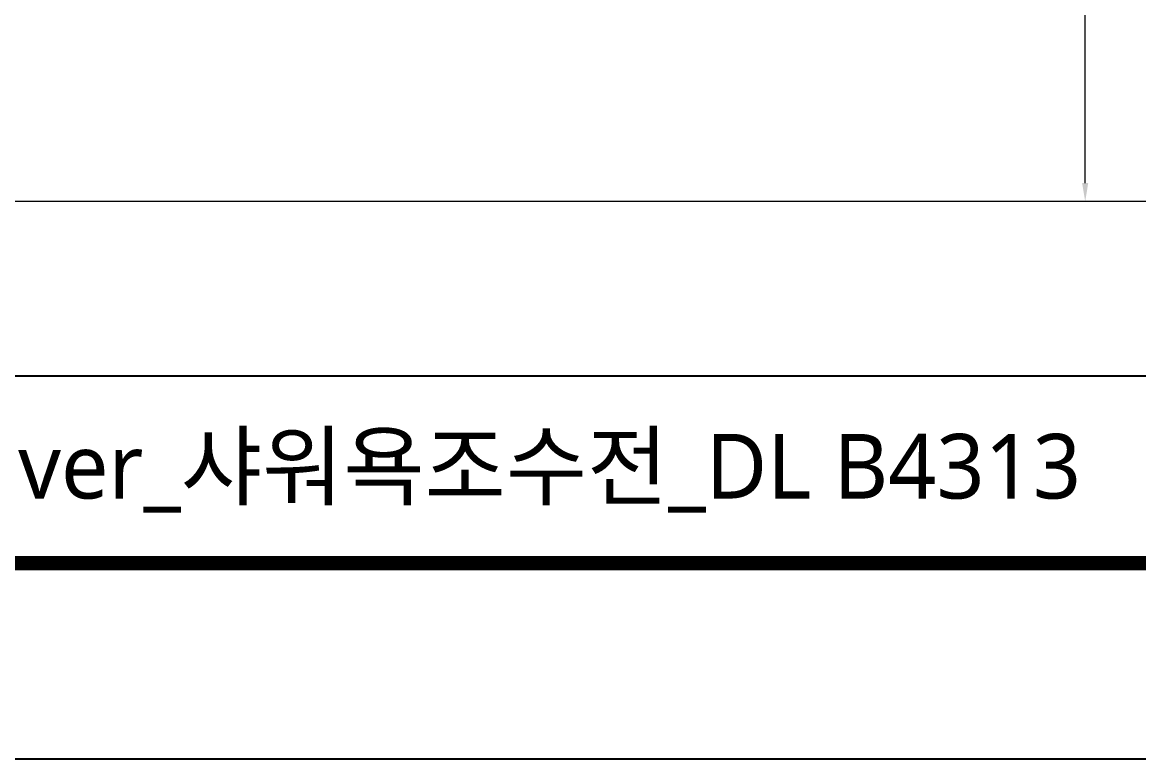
# Model space of a CAD drawing. Extents: x 1777 to 3131, y 3495 to 4487.
# Drawn here: x 2218.7 to 2461, y 3494.8 to 3654.7 of the extents above; entities that cross this region are included whole.
import ezdxf

# ---------------------------------------------------------------- set-up
doc = ezdxf.new("R2010")
doc.units = 0
doc.header["$LTSCALE"] = 30
doc.header["$MEASUREMENT"] = 0
doc.header["$PDMODE"] = 3
doc.header["$PDSIZE"] = -10
doc.layers.get('0').update_dxf_attribs({"linetype": 'CONTINUOUS'})
doc.layers.get('DEFPOINTS').update_dxf_attribs({"linetype": 'CONTINUOUS'})
doc.layers.add('치수선', color=7, linetype='CONTINUOUS', lineweight=20)
doc.styles.add('Daelim Dimension', font='NanumGothic.ttf')
doc.dimstyles.new('DEFAULT', dxfattribs={"dimscale": 2, "dimtxt": 2, "dimasz": 2, "dimexe": 0, "dimexo": 2, "dimgap": 1, "dimtad": 1, "dimdec": 1, "dimzin": 9, "dimdsep": 46, "dimtxsty": 'Daelim Dimension', "dimcen": 0.5, "dimclrd": 252, "dimclre": 252, "dimclrt": 3, "dimadec": 1, "dimazin": 0, "dimtfac": 1, "dimtdec": 1, "dimtix": 1, "dimtmove": 0, "dimatfit": 3, "dimfxl": 0, "dimtolj": 1, "dimtzin": 1, "dimlwd": 9, "dimlwe": 9, "dimarcsym": 0})

# ---------------------------------------------------------------- blocks, each defined once
blk = doc.blocks.new('*D32')
at = {"color": 5, "lineweight": 9, "ltscale": 0.5}
for p, q in [((2681.45, 3888.89), (2447.38, 3888.89)), ((2449.38, 3619.83), (2449.38, 3884.89)), ((2563.64, 3615.83), (2447.38, 3615.83))]:
    blk.add_line(p, q, dxfattribs=at)
at = {"color": 5, "ltscale": 0.5}
for points in [[(2448.71, 3884.89), (2450.04, 3884.89), (2449.38, 3888.89)], [(2448.71, 3619.83), (2450.04, 3619.83), (2449.38, 3615.83)]]:
    blk.add_solid(points, dxfattribs=at)
at = {"layer": 'DEFPOINTS', "color": 0, "ltscale": 0.5}
for p in [(2449.38, 3888.89), (2685.45, 3888.89, 0), (2567.64, 3615.83)]:
    blk.add_point(p, dxfattribs=at)
at = {"color": 7, "ltscale": 0.5, "insert": (2441.93, 3752.36), "char_height": 10, "attachment_point": 5, "rotation": 90, "style": 'Daelim Dimension'}
blk.add_mtext('\\A1;1650', dxfattribs=at)

msp = doc.modelspace()

# ---------------------------------------------------------------- linework, layer by layer
at = {"color": 5}
msp.add_line((1798.53, 3577.94), (2888.84, 3577.94), dxfattribs=at)
at = {"ltscale": 0.5}
msp.add_lwpolyline([(1776.76, 3494.81), (3130.84, 3494.81), (3130.84, 4486.97), (1776.76, 4486.97)], close=True, dxfattribs=at)
at = {"color": 5, "linetype": 'ByBlock', "lineweight": 200, "const_width": 3.12}
msp.add_lwpolyline([(1798.53, 3537.29), (3108.93, 3537.29), (3108.93, 4463.93), (1798.53, 4463.93)], close=True, dxfattribs=at)
at = {"layer": '치수선'}
msp.add_line((2757, 3615.83), (1900.13, 3615.83), dxfattribs=at)

# ---------------------------------------------------------------- texts
at = {"color": 2, "insert": (2041.63, 3565.36), "char_height": 14.0538, "width": 622.1015, "attachment_point": 1, "style": 'Daelim Dimension'}
msp.add_mtext('대림바스(주) Single lever_샤워욕조수전_DL B4313', dxfattribs=at)

# ---------------------------------------------------------------- dimensions: what is measured, and where the dimension line sits
at = {"color": 5, "ltscale": 0.5}
dim = msp.add_linear_dim(base=(2449.38, 3888.89), p1=(2567.64, 3615.83), p2=(2685.45, 3888.89, 0), angle=90, text='1650', dimstyle='DEFAULT', override={"dimtxt": 5, "dimexe": 1, "dimdec": 0, "dimclrd": 5, "dimclre": 5, "dimclrt": 7}, dxfattribs=at)
dim.commit()
dim.dimension.update_dxf_attribs({"geometry": '*D32', "text_midpoint": (2441.93, 3752.36)})

doc.saveas('drawing.dxf')
